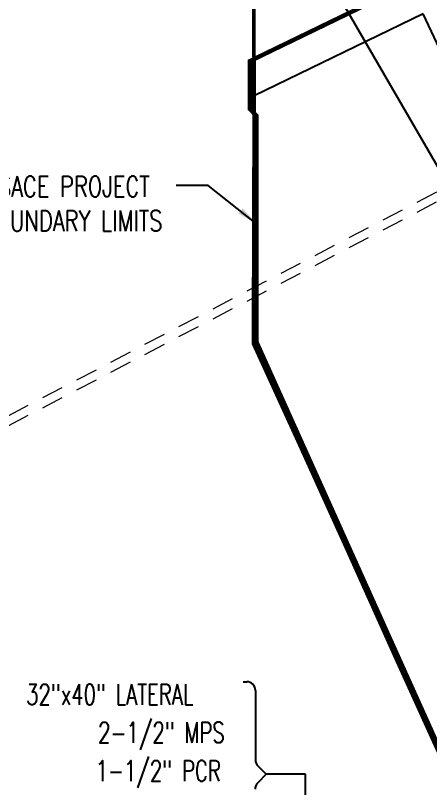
# Model space of a CAD drawing. Header units: inches. Extents: x 27388 to 48883, y 5676 to 18157.
# Drawn here: x 33106 to 35377, y 11746 to 15972 of the extents above; entities that cross this region are included whole.
import ezdxf

# ---------------------------------------------------------------- set-up
doc = ezdxf.new("R2010")
doc.units = ezdxf.units.IN
doc.header["$LTSCALE"] = 1200
doc.header["$MEASUREMENT"] = 0
doc.linetypes.add('D10', pattern=[0.175, 0.1, -0.075])
doc.linetypes.add('DASHED4', pattern=[0.1875, 0.125, -0.0625])
for name, color, linetype in [('C-NEW FENCELINE', 251, 'FENCELINE3'), ('C-PROJECT LIMITS', 52, 'DASHED4'), ('MU-EXST-SITE-NOTE', 251, 'Continuous'), ('MU-SITE-NOTES', 11, 'Continuous')]:
    doc.layers.add(name, color=color, linetype=linetype)
doc.layers.add('V-APRN-OTLN', color=251, linetype='Continuous', lineweight=50)
doc.layers.add('V-COMM-UNDR', color=251, linetype='D10', lineweight=18)
doc.styles.add('RomanS', font='romans.shx', dxfattribs={"width": 0.85})
doc.styles.get("Standard").update_dxf_attribs({"font": 'romans.shx', "width": 0.85})
doc.linetypes.add('FENCELINE3', pattern='A,0.5,-0.1,["X",Standard,S=0.08,R=0,X=-0.04,Y=-0.04],-0.1', length=0.7)
doc.dimstyles.get("Standard").update_dxf_attribs({"dimtxt": 0.09375, "dimasz": 0.09375, "dimexe": 0.0625, "dimexo": 0.0625, "dimgap": 0.03125, "dimtad": 1, "dimdec": 8, "dimzin": 0, "dimdsep": 46, "dimlunit": 4, "dimtxsty": 'RomanS', "dimcen": 0.09, "dimclrd": 254, "dimclre": 254, "dimclrt": 256, "dimadec": 0, "dimazin": 0, "dimtfac": 1, "dimtdec": 8, "dimtofl": 0, "dimtmove": 0, "dimatfit": 3, "dimfxl": 1, "dimtolj": 1, "dimtzin": 0, "dimlwd": -1, "dimlwe": -1, "dimarcsym": 0})
doc.dimstyles.new('X Site Notes', dxfattribs={"dimtxt": 0.09375, "dimasz": 0.09375, "dimexe": 0.0625, "dimexo": 0.0625, "dimgap": 0.03125, "dimtad": 1, "dimdec": 8, "dimzin": 0, "dimdsep": 46, "dimlunit": 4, "dimtxsty": 'RomanS', "dimcen": 0.09, "dimclrd": 253, "dimclre": 253, "dimclrt": 256, "dimadec": 0, "dimazin": 0, "dimtfac": 1, "dimtdec": 8, "dimtofl": 0, "dimtmove": 0, "dimatfit": 3, "dimldrblk": 'DOT', "dimfxl": 1, "dimtolj": 1, "dimtzin": 0, "dimlwd": -1, "dimlwe": -1, "dimarcsym": 0})

# ---------------------------------------------------------------- blocks, each defined once
blk = doc.blocks.new('_Dot')
at = {"color": 0, "linetype": 'ByBlock', "lineweight": -2}
blk.add_line((-0.5, 0), (-1, 0), dxfattribs=at)
at = {"color": 0, "linetype": 'ByBlock', "const_width": 0.5}
blk.add_lwpolyline([(-0.25, 0, 1), (0.25, 0, 1)], format="xyb", close=True, dxfattribs=at)

msp = doc.modelspace()

# ---------------------------------------------------------------- linework, layer by layer
at = {"layer": 'C-NEW FENCELINE', "elevation": 5469.5}
for points in [[(35336.2, 15981.2), (34411, 15533.4)], [(35592.4, 15439.3), (35336.2, 15981.2)]]:
    msp.add_lwpolyline(points, dxfattribs=at)
at = {"layer": 'C-PROJECT LIMITS', "const_width": 24, "flags": 128}
msp.add_lwpolyline([(37106, 10362.7), (37634.8, 9279.8), (37846.5, 8907.7), (38042, 8748.2), (38139.1, 8785), (38668.8, 8978), (39052, 9110.8), (39151.4, 9389.1), (38719.7, 9530.3), (38456.3, 9991.5, -0.044182), (38337.1, 10251.2), (38393, 11200.7), (38409.1, 11316.4), (38424.8, 11487), (38352.3, 11715.2), (38495.3, 11925.1), (38595.7, 12223.8), (38595.7, 13301.3), (39032.3, 13879.6), (39140.8, 14023.3), (39249.2, 14167), (38042.9, 15077.6), (37103.6, 17036.8), (34388.9, 15722.6), (34388.9, 15460.1), (34425.1, 15422.5), (34425.1, 14244.4), (34425.1, 14185.9), (35732.7, 11282.5), (35557.9, 11203.8), (35228.2, 11046.8), (34628.3, 10762.7), (34148.4, 10534.3), (34028.4, 10479.5), (33429.1, 10194.6), (33021.7, 10003.5), (32020.8, 9547.7), (32513.2, 8513), (35329.5, 9833.4)], format="xyb", dxfattribs=at)
at = {"layer": 'MU-EXST-SITE-NOTE', "ltscale": 0.7}
for p, q in [((34352.4, 12330.1), (34370.8, 12330.1)), ((34418.8, 12282.1), (34418.8, 11903)), ((34432.9, 11869.1), (34477.9, 11824.1)), ((34477.9, 11824.1), (34431.1, 11777.3))]:
    msp.add_line(p, q, dxfattribs=at)
for centre, start, end in [((34370.8, 12282.1), 0, 90), ((34466.8, 11903), 180, 225.0152), ((34465, 11743.4), 134.9849, 180)]:
    msp.add_arc(centre, 48, start, end, dxfattribs=at)
at = {"layer": 'V-APRN-OTLN'}
msp.add_lwpolyline([(35794.5, 11117.1), (35565.8, 11623.9), (35467, 11843.4), (35196.1, 12441.2), (34924.4, 13045.7), (34652.3, 13644.4), (34408.8, 14179.3), (34408.5, 14244.1), (34409.1, 14841), (34411.1, 15444.3), (34410.7, 16043.5), (34411.4, 16226.6)], dxfattribs=at)
at = {"layer": 'V-COMM-UNDR'}
for p, q in [((30463.5, 12425.2), (35442.9, 15024.4)), ((30463.5, 12370.4), (35462.8, 14980))]:
    msp.add_line(p, q, dxfattribs=at)

# ---------------------------------------------------------------- texts
at = {"layer": 'MU-EXST-SITE-NOTE', "style": 'RomanS', "width": 0.7}
for s, p in [('      32"x40" LATERAL', (32812.4, 12204.6)), ('2-1/2" MPS', (33558.3, 11995.7)), ('1-1/2" PCR', (33544.2, 11786.8))]:
    msp.add_text(s, height=112.5, dxfattribs=at).set_placement(p)
at = {"layer": 'MU-SITE-NOTES', "insert": (32919.5, 15093.3), "char_height": 112.5, "width": 2062.5, "attachment_point": 1, "style": 'RomanS'}
msp.add_mtext('U{\\W0.75;SACE PROJECT \\PBOUNDARY LIMITS}', dxfattribs=at)

# ---------------------------------------------------------------- leaders
at = {"layer": 'MU-EXST-SITE-NOTE'}
for points, override in [([(35469.5, 15053.9), (34677.9, 16418.1), (33991.8, 16418.1)], {"dimscale": 600, "dimasz": 0.1875, "dimgap": 0.03125, "dimclrd": 251, "dimfxl": 0.75}), ([(36236, 9650.2), (34693.3, 11182.2), (34693.3, 11824.1), (34477.8, 11824.1)], {"dimscale": 1200, "dimasz": 0.0625, "dimgap": 0.03125, "dimtad": 0, "dimclrd": 251})]:
    msp.add_leader(points, dimstyle='X Site Notes', override=override, dxfattribs=at)
at = {"layer": 'MU-SITE-NOTES'}
msp.add_leader([(34425.1, 14833.4), (34160.2, 15043.2), (33985.5, 15043.2)], dimstyle='Standard', override={"dimscale": 600, "dimasz": 0.1875, "dimgap": 0.03125, "dimfxl": 0.75}, dxfattribs=at)

doc.saveas('drawing.dxf')
